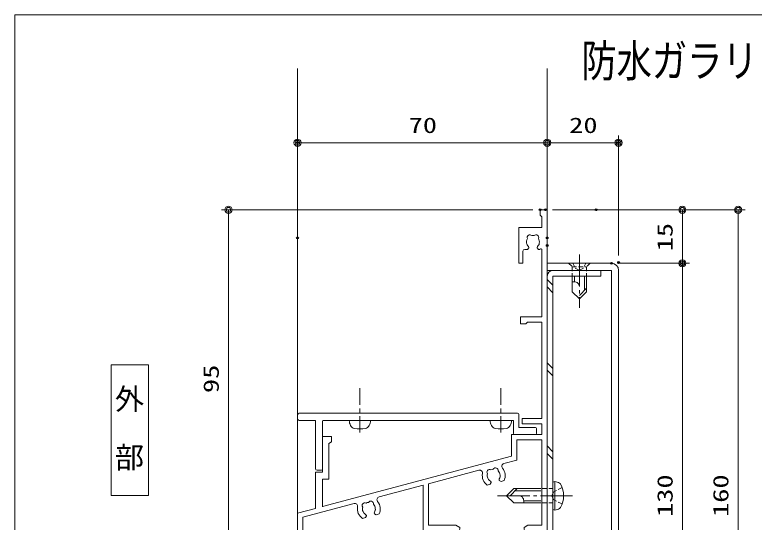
# Model space of a CAD drawing. Units: millimetres on the paper. Extents: x -395 to 395, y -281 to 281.
# Drawn here: x -395.3 to -188.1, y 138.8 to 281 of the extents above; entities that cross this region are included whole.
import ezdxf
from ezdxf.enums import TextEntityAlignment as Align

# ---------------------------------------------------------------- set-up
doc = ezdxf.new("R2010")
doc.units = ezdxf.units.MM
doc.header["$PDMODE"] = 32
doc.header["$PDSIZE"] = 0.5
doc.linetypes.add('CHAIN2', pattern=[12, 9, -1, 1, -1])
doc.linetypes.add('DASHED1', pattern=[1.8, 1.2, -0.6])
for name, color, linetype, lineweight in [('0-2_USERZ', 3, 'Continuous', 9), ('0-3_F-1', 7, 'Continuous', 9), ('0-5_USER1', 4, 'Continuous', 9), ('0-8_DIM1', 6, 'Continuous', 9), ('0-9_SUNPOU', 3, 'Continuous', 9), ('0-A_0', 7, 'Continuous', 9), ('0-C_KATAZAI', 7, 'Continuous', 9), ('1-0_PARTS3', 3, 'Continuous', 9)]:
    doc.layers.add(name, color=color, linetype=linetype, lineweight=lineweight)
doc.layers.add('0-B_DEFPOINTS', color=1, linetype='Continuous')
doc.styles.add('@ＭＳ ゴシック', font='')
doc.styles.add('HG丸ｺﾞｼｯｸM-PRO', font='')
doc.styles.add('ＭＳ ゴシック', font='')
doc.styles.get('@ＭＳ ゴシック').set_extended_font_data('@MS Gothic')
doc.styles.get('HG丸ｺﾞｼｯｸM-PRO').set_extended_font_data('HG丸ｺﾞｼｯｸM-PRO')
doc.styles.get('ＭＳ ゴシック').set_extended_font_data('MS Gothic')

# ---------------------------------------------------------------- blocks, each defined once
blk = doc.blocks.new('図枠')
at = {"layer": '0-3_F-1'}
blk.add_lwpolyline([(790.6, 0), (0, 0), (0, 562), (790.6, 562)], close=True, dxfattribs=at)
blk = doc.blocks.new('GAIBU_H')
at = {"layer": '0-5_USER1'}
blk.add_lwpolyline([(-5.22, -18.32), (5.22, -18.32), (5.22, 18.32), (-5.22, 18.32)], close=True, dxfattribs=at)
at = {"layer": '0-5_USER1', "style": '@ＭＳ ゴシック'}
blk.add_text('外\u3000部', height=5.99, rotation=270, dxfattribs=at).set_placement((-4.987, 12.92), align=Align.BOTTOM_LEFT)
blk = doc.blocks.new('TWAKU_D')
at = {"layer": '0-C_KATAZAI'}
for p, q in [((-2, 0), (-2, -1.5)), ((0, 0), (-2, 0)), ((0, -90.002), (0, 0)), ((-1.5, -2), (-2, -1.5)), ((-1.5, -2), (-1.5, -5)), ((-5.842, -8.919), (-5.789, -8.804)), ((-5.773, -9.313), (-5.842, -8.919)), ((-2.297, -9.706), (-2.386, -9.796)), ((-2.227, -9.313), (-2.297, -9.706)), ((-6.3, -11.1), (-5.55, -11.1)), ((-2.85, -10.7), (-2.45, -11.1)), ((-2.45, -11.1), (-2.085, -11.1)), ((-1.5, -11.227), (-1.5, -30)), ((-1.5, -30), (-7.5, -30)), ((-7.5, -30), (-7.5, -32)), ((-7.5, -32), (-6, -32)), ((-5.5, -31.5), (-6, -32)), ((-5.5, -31.5), (-1.5, -31.5)), ((-1.5, -31.5), (-1.5, -58.5)), ((-10, -63), (-10, -69)), ((-1.5, -64.5), (-8.5, -64.5)), ((-8.5, -64.5), (-8.5, -70.157)), ((-1.5, -88.402), (-1.5, -64.5)), ((-10, -69), (-63, -83.133)), ((-8.5, -70.157), (-12.134, -71.126)), ((-19.153, -72.997), (-33.3, -76.77)), ((-34.8, -77.17), (-47.134, -80.459)), ((-34.8, -77.17), (-34.8, -92.5)), ((-33.3, -88.402), (-33.3, -76.77)), ((-54.153, -82.331), (-68.484, -86.152)), ((-65, -83.667), (-70, -85)), ((-70, -85), (-70, -95)), ((-68.5, -86.165), (-68.5, -92.5)), ((-33.2, -90.002), (-25, -90.002)), ((-6, -90.002), (0, -90.002)), ((-68.5, -92.5), (-34.8, -92.5))]:
    blk.add_line(p, q, dxfattribs=at)
for points in [[(-1.5, -5), (-8, -5), (-8, -15), (-6.8, -15), (-6.8, -11.6)], [(-5.55, -11.1), (-5.15, -10.7), (-5.15, -10.561), (-5.268, -10.277)], [(-2.732, -10.277), (-2.85, -10.561), (-2.85, -10.7)], [(-1.5, -58.5), (-7, -58.5), (-7, -60), (-1.5, -60), (-1.5, -63), (-10, -63)], [(-61.2, -75.5), (-61.2, -65.5), (-60.5, -65), (-60.5, -63.5), (-63, -63.5), (-63, -73.5)], [(-63, -73.5), (-65, -73.5), (-65, -83.722)], [(-13.23, -74.828), (-13.167, -74.718), (-13.202, -74.318)], [(-63, -83.211), (-63, -75.5), (-61.2, -75.5)], [(-15.899, -76.038), (-15.711, -76.283), (-15.675, -76.417), (-15.959, -76.908), (-16.797, -77.132)], [(-16.637, -75.234), (-16.468, -75.598), (-16.358, -75.662)], [(-12.118, -75.884), (-12.956, -76.107), (-13.447, -75.823), (-13.482, -75.689), (-13.441, -75.383)], [(-51.637, -84.567), (-51.468, -84.931), (-51.358, -84.995)], [(-47.118, -85.217), (-47.956, -85.441), (-48.447, -85.156), (-48.482, -85.022), (-48.441, -84.716)], [(-48.23, -84.161), (-48.167, -84.051), (-48.202, -83.651)], [(-50.899, -85.372), (-50.711, -85.616), (-50.675, -85.751), (-50.959, -86.241), (-51.797, -86.465)], [(-24.5, -89.502), (-24.5, -89.032), (-25.591, -88.402), (-33.3, -88.402)], [(-1.5, -88.402), (-5.409, -88.402), (-6.5, -89.032), (-6.5, -89.502)], [(-70, -95), (-68.5, -95), (-68.5, -94), (-35, -94), (-35, -105), (-33.2, -105), (-33.2, -90.002)]]:
    blk.add_lwpolyline(points, dxfattribs=at)
for centre, radius, start, end in [((-4, -9), 1.8, 149.14685, 173.7398), ((-4.86, -7.771), 0.75, 45.95278, 204.04722), ((-4, -9), 1.8, 79.14685, 100.85315), ((-3.14, -7.771), 0.75, 335.95278, 134.04722), ((-4, -9), 1.8, 350, 30.85315), ((-4, -9), 1.8, 190, 225.20717), ((-4, -9), 1.8, 314.79283, 333.7398), ((-6.3, -11.6), 0.5, 90, 180), ((-4.5, -9), 3.2, 318.9855, 320.48256), ((-1.8, -11.227), 0.3, 359.99998, 140.48256), ((-14.484, -73.06), 0.752, 350.88419, 148.97862), ((-11.927, -71.899), 0.8, 104.93141, 219.96007), ((-15, -74.473), 3.209, 333.91691, 39.96007), ((-18.947, -73.77), 0.8, 349.90274, 104.93141), ((-15, -74.473), 3.209, 169.90274, 235.94591), ((-16.151, -73.505), 0.752, 60.88419, 218.97862), ((-15, -74.473), 1.805, 164.07826, 204.93141), ((-15, -74.473), 1.805, 94.07826, 115.78456), ((-15, -74.473), 1.805, 4.93141, 45.78456), ((-15, -74.473), 1.805, 221.19161, 240.13857), ((-15, -74.473), 1.805, 329.72424, 348.6712), ((-46.927, -81.232), 0.8, 104.93141, 219.96007), ((-53.947, -83.104), 0.8, 349.90274, 104.93141), ((-51.151, -82.838), 0.752, 60.88419, 218.97862), ((-50, -83.806), 1.805, 94.07826, 115.78456), ((-49.484, -82.394), 0.752, 350.88419, 148.97862), ((-50, -83.806), 1.805, 4.93141, 45.78456), ((-50, -83.806), 3.209, 333.91691, 39.96007), ((-50, -83.806), 3.209, 169.90274, 235.94591), ((-50, -83.806), 1.805, 164.07826, 204.93141), ((-50, -83.806), 1.805, 329.72424, 348.6712), ((-50, -83.806), 1.805, 221.19161, 240.13857), ((-25, -89.502), 0.5, 270, 0), ((-6, -89.502), 0.5, 180, 270)]:
    blk.add_arc(centre, radius, start, end, dxfattribs=at)
blk = doc.blocks.new('KAT_D')
at = {"layer": '0-C_KATAZAI'}
for p, q in [((0, 0.5), (0, -0.5)), ((61.7, 1), (0.5, 1)), ((7, -14.7), (7, -1.3)), ((7.3, -1), (60.5, -1)), ((60.5, -1), (60.5, -4.7)), ((67, -4.7), (67, -3.3)), ((60.8, -5), (66.7, -5)), ((5.5, -15), (6.7, -15))]:
    blk.add_line(p, q, dxfattribs=at)
for points in [[(66.7, -3), (62, -3), (62, -1), (62, 0.7)], [(0.5, -1), (5, -1), (5, -14.5)]]:
    blk.add_lwpolyline(points, dxfattribs=at)
for centre, radius, start, end in [((0.5, 0.5), 0.5, 90, 180), ((61.7, 0.7), 0.3, 0, 90), ((0.5, -0.5), 0.5, 180, 270), ((7.3, -1.3), 0.3, 90, 180), ((66.7, -3.3), 0.3, 0, 90), ((60.8, -4.7), 0.3, 180, 270), ((66.7, -4.7), 0.3, 270, 0), ((5.5, -14.5), 0.5, 180, 270), ((6.7, -14.7), 0.3, 270, 0)]:
    blk.add_arc(centre, radius, start, end, dxfattribs=at)
blk = doc.blocks.new('DOT1')
at = {"layer": '0-A_0'}
blk.add_line((0, 0), (-1, 0), dxfattribs=at)
for radius in [0.5, 0.325]:
    blk.add_circle((0, 0), radius, dxfattribs=at)
blk = doc.blocks.new('丸ビス簡略')
at = {"layer": '0-A_0', "color": 1}
for p, q in [((0, -1.163), (0, 3.4)), ((0, -3.363), (0, -2.163)), ((0, -9), (0, -4.363))]:
    blk.add_line(p, q, dxfattribs=at)
at = {"layer": '0-A_0', "color": 4}
blk.add_line((-3, 0), (3, 0), dxfattribs=at)
for centre, radius, start, end in [((-1.223, 0.682), 1.6, 101.01271, 150.84034), ((0, -5.6), 8, 78.98729, 101.01271), ((1.223, 0.682), 1.6, 29.15966, 78.98729), ((0, 0), 3, 150.84034, 180), ((0, 0), 3, 0, 29.15966)]:
    blk.add_arc(centre, radius, start, end, dxfattribs=at)
blk = doc.blocks.new('A$C095F280F')
at = {"layer": '1-0_PARTS3'}
for p, q in [((0.5, 4), (0, 3.824)), ((0, 3.824), (0, -3.824)), ((0.5, 4), (1.553, 3.719)), ((0.5, 4), (0.5, -4)), ((-11, 2), (-13, 0)), ((-11, -2), (-13, 0)), ((-10, 2), (-12, 0)), ((-3.4, 2), (-11, 2)), ((-3.4, 1.4), (-10.6, 1.4)), ((-3.4, -2), (-11, -2)), ((-8.2, -1.4), (-8.2, -2)), ((-3.4, -1.4), (-8.2, -1.4)), ((0.5, -4), (0, -3.824)), ((0.5, -4), (1.553, -3.719))]:
    blk.add_line(p, q, dxfattribs=at)
at = {"layer": '1-0_PARTS3', "linetype": 'CHAIN2'}
blk.add_line((5.5, 0), (-15.5, 0), dxfattribs=at)
at = {"layer": '1-0_PARTS3', "linetype": 'DASHED1'}
for p, q in [((0, 2), (-3.4, 2)), ((0, -2), (-3.4, -2))]:
    blk.add_line(p, q, dxfattribs=at)
for points in [[(2.579, 2.3), (0.263, 1.145), (-0.346, 0)], [(2.579, -2.3), (0.263, -1.145), (-0.346, 0)]]:
    blk.add_lwpolyline(points, dxfattribs=at)
at = {"layer": '1-0_PARTS3'}
for centre, radius, start, end in [((1.321, 2.85), 0.9, 30.58711, 75.06234), ((-3.5, 0), 6.5, 329.41289, 30.58711), ((-9.532, -1.333), 1.333, 357.13402, 90), ((1.321, -2.85), 0.9, 284.93766, 329.41289)]:
    blk.add_arc(centre, radius, start, end, dxfattribs=at)
blk = doc.blocks.new('A$C543D3DC5')
at = {"layer": '1-0_PARTS3', "linetype": 'CHAIN2'}
blk.add_line((0, -2.5), (0, 12.5), dxfattribs=at)
at = {"layer": '1-0_PARTS3'}
for p, q in [((-2, 8), (0, 10)), ((2, 8), (0, 10)), ((2, 7), (0, 9)), ((-2, 3.6), (-2, 8)), ((1.4, 3.6), (1.4, 7.6)), ((2, 3.6), (2, 8)), ((-1.4, 5.2), (-2, 5.2)), ((-1.4, 3.6), (-1.4, 5.2))]:
    blk.add_line(p, q, dxfattribs=at)
at = {"layer": '1-0_PARTS3', "linetype": 'DASHED1'}
for p, q in [((-2, 1), (-2, 3.6)), ((2, 1), (2, 3.6)), ((3, 0), (2, 1))]:
    blk.add_line(p, q, dxfattribs=at)
for points in [[(3, 0), (-3, 0), (-2, 1), (2, 1)], [(-1.8, 0), (-1.145, 1.343), (0, 1.952)], [(1.8, 0), (1.145, 1.343), (0, 1.952)]]:
    blk.add_lwpolyline(points, dxfattribs=at)
at = {"layer": '1-0_PARTS3'}
blk.add_arc((-1.333, 6.532), 1.333, 267.13402, 0, dxfattribs=at)

msp = doc.modelspace()

# ---------------------------------------------------------------- linework, layer by layer
at = {"layer": '0-2_USERZ'}
for p, q in [((-316.07, 265.995), (-316.07, 141.103)), ((-246.07, 265.995), (-246.07, 225.876)), ((-316.07, 220.479), (-316.07, 247.162)), ((-246.07, 220.479), (-246.07, 247.162)), ((-248.07, 245.162), (-314.07, 245.162)), ((-250.07, 226.376), (-337.415, 226.376)), ((-335.415, 224.376), (-335.415, 133.376))]:
    msp.add_line(p, q, dxfattribs=at)
at = {"layer": '0-9_SUNPOU'}
for p, q in [((-246.07, 218.372), (-246.07, 247.162)), ((-226.07, 213.587), (-226.07, 247.162)), ((-244.07, 245.162), (-228.07, 245.162)), ((-244.57, 226.376), (-190.562, 226.376)), ((-230.37, 226.376), (-206.199, 226.376)), ((-208.199, 224.376), (-208.199, 213.376)), ((-192.562, 224.376), (-192.562, 68.372)), ((-226.07, 211.376), (-206.199, 211.376)), ((-226.07, 211.376), (-206.199, 211.376)), ((-208.199, 209.376), (-208.199, 83.372)), ((-246.07, 84.972), (-246.07, 207.776)), ((-244.47, 205.262), (-246.07, 206.862)), ((-244.47, 203.139), (-246.07, 204.739)), ((-244.47, 181.927), (-246.07, 183.527)), ((-244.47, 179.804), (-246.07, 181.404)), ((-244.47, 158.593), (-246.07, 160.193)), ((-244.47, 156.47), (-246.07, 158.07))]:
    msp.add_line(p, q, dxfattribs=at)
at = {"layer": '0-9_SUNPOU', "color": 4}
for p, q in [((-226.07, 209.376), (-226.07, 83.372)), ((-246.07, 84.972), (-246.07, 207.776))]:
    msp.add_line(p, q, dxfattribs=at)
for points in [[(-246.07, 83.372), (-228.07, 83.372), (-228.07, 209.376), (-246.07, 209.376), (-246.07, 211.376), (-228.07, 211.376)], [(-244.47, 209.376), (-231.07, 209.376), (-231.07, 207.776)], [(-231.07, 207.776), (-244.47, 207.776), (-244.47, 84.972), (-231.07, 84.972), (-231.07, 83.372), (-244.47, 83.372)]]:
    msp.add_lwpolyline(points, dxfattribs=at)
at = {"layer": '0-9_SUNPOU'}
for points in [[(-244.47, 209.376), (-231.07, 209.376), (-231.07, 207.776)], [(-231.07, 207.776), (-244.47, 207.776), (-244.47, 84.972), (-231.07, 84.972), (-231.07, 83.372), (-244.47, 83.372)]]:
    msp.add_lwpolyline(points, dxfattribs=at)
at = {"layer": '0-9_SUNPOU', "color": 4}
for centre, radius, start, end in [((-244.47, 207.776), 1.6, 90, 180), ((-228.07, 209.376), 2, 0, 90)]:
    msp.add_arc(centre, radius, start, end, dxfattribs=at)
at = {"layer": '0-9_SUNPOU'}
msp.add_arc((-244.47, 207.776), 1.6, 90, 180, dxfattribs=at)
at = {"layer": '0-B_DEFPOINTS'}
for p in [(-316.07, 245.162), (-226.07, 245.162), (-248.07, 226.376), (-246.57, 226.376), (-232.37, 226.376), (-316.07, 218.479), (-246.07, 218.479), (-246.07, 216.372), (-228.07, 211.376), (-226.07, 211.587), (-208.199, 211.376)]:
    msp.add_point(p, dxfattribs=at)

# ---------------------------------------------------------------- block references
at = {"layer": '0-2_USERZ'}
for name, p in [('図枠', (-395.323, -280.998)), ('TWAKU_D', (-246.07, 226.376)), ('KAT_D', (-316.07, 168.376))]:
    msp.add_blockref(name, p, dxfattribs=at)
at = {"layer": '0-2_USERZ', "xscale": 2, "yscale": 2}
for p, rotation in [((-316.07, 245.162), 180), ((-335.415, 226.376), 90)]:
    msp.add_blockref('DOT1', p, dxfattribs=dict(at, rotation=rotation))
msp.add_blockref('DOT1', (-246.07, 245.162), dxfattribs=at)
at = {"layer": '0-2_USERZ', "xscale": -1, "rotation": 180}
msp.add_blockref('A$C543D3DC5', (-237.07, 211.376), dxfattribs=at)
at = {"layer": '0-2_USERZ', "rotation": 180}
for p in [(-298.57, 167.376), (-259.1, 167.376)]:
    msp.add_blockref('丸ビス簡略', p, dxfattribs=at)
at = {"layer": '0-5_USER1'}
msp.add_blockref('GAIBU_H', (-363.094, 164.595), dxfattribs=at)
at = {"layer": '0-9_SUNPOU', "xscale": 2, "yscale": 2}
for p, rotation in [((-246.07, 245.162), 180), ((-208.199, 226.376), 90), ((-192.562, 226.376), 90), ((-208.199, 211.376), 270), ((-208.199, 211.376), 90)]:
    msp.add_blockref('DOT1', p, dxfattribs=dict(at, rotation=rotation))
msp.add_blockref('DOT1', (-226.07, 245.162), dxfattribs=at)
at = {"layer": '0-9_SUNPOU'}
msp.add_blockref('A$C095F280F', (-244.47, 146.246), dxfattribs=at)

# ---------------------------------------------------------------- texts
at = {"layer": '0-2_USERZ', "style": 'ＭＳ ゴシック', "width": 1.35}
msp.add_text('70', height=4.333, dxfattribs=at).set_placement((-284.927, 246.579), align=Align.BOTTOM_LEFT)
msp.add_text('95', height=4.333, rotation=90, dxfattribs=at).set_placement((-336.832, 175.019), align=Align.BOTTOM_LEFT)
at = {"layer": '0-8_DIM1', "style": 'HG丸ｺﾞｼｯｸM-PRO', "width": 0.8}
msp.add_text('防水ガラリ', height=9.062, dxfattribs=at).set_placement((-236.523, 260.866), align=Align.BOTTOM_LEFT)
at = {"layer": '0-9_SUNPOU', "style": 'ＭＳ ゴシック', "width": 1.35}
msp.add_text('20', height=4.333, dxfattribs=at).set_placement((-239.927, 246.579), align=Align.BOTTOM_LEFT)
for s, p in [('15', (-209.616, 214.73)), ('130', (-209.616, 140.299)), ('160', (-193.979, 140.299))]:
    msp.add_text(s, height=4.333, rotation=90, dxfattribs=at).set_placement(p, align=Align.BOTTOM_LEFT)

doc.saveas('drawing.dxf')
